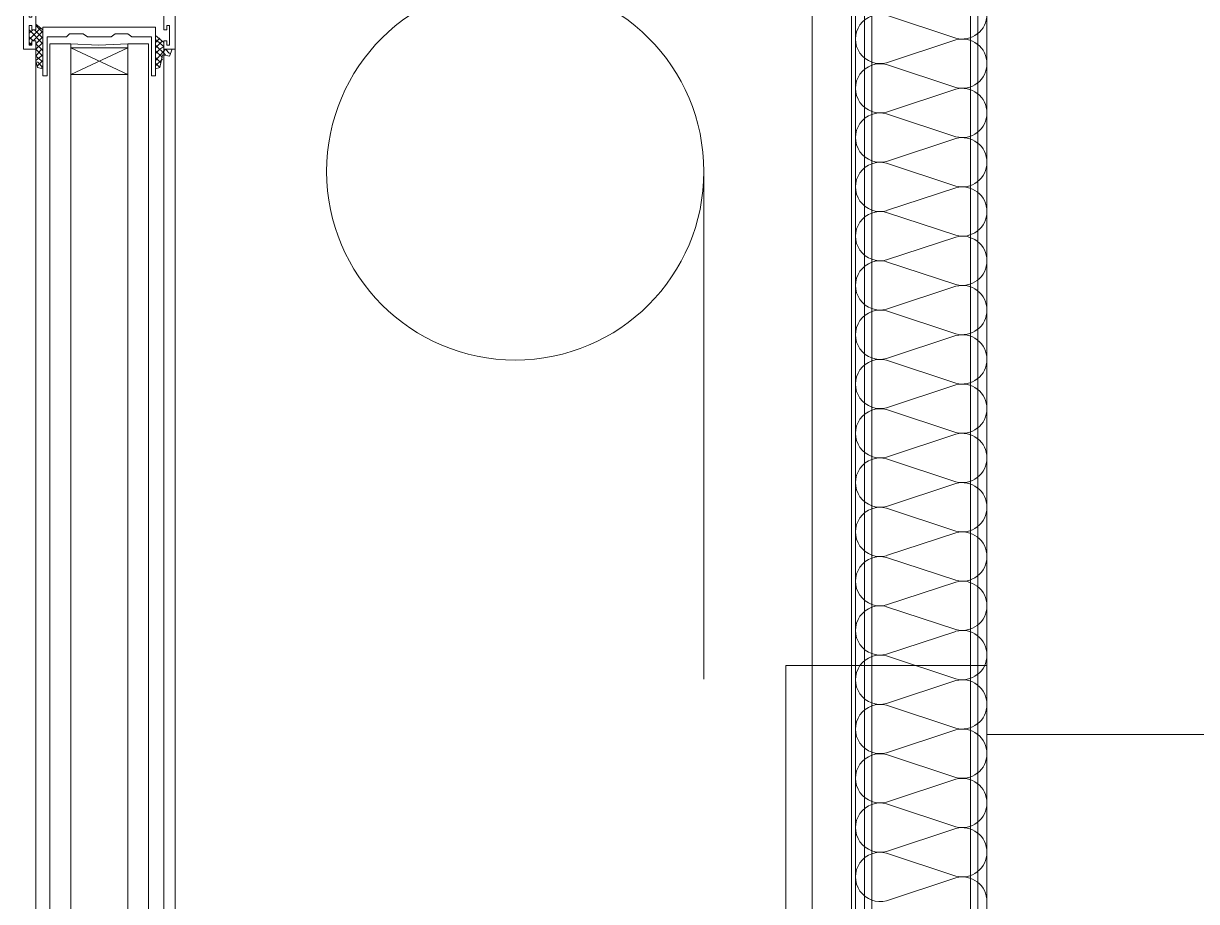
# Model space of a CAD drawing. Header units: metres. Extents: x -175 to 101, y -7 to 93.
# Drawn here: x 22.6255 to 23.0717, y 11.3197 to 11.6538 of the extents above; entities that cross this region are included whole.
import ezdxf

# ---------------------------------------------------------------- set-up
doc = ezdxf.new("R2010")
doc.units = ezdxf.units.M
for name, color, linetype, lineweight, transparency in [('DC_AISLAMIENTO', 14, 'Continuous', 9, 0.3), ('DC_SOMBREADO', 252, 'Continuous', 9, 0.4), ('DC_TRANSPARENTE', 251, 'Continuous', 9, 0.4)]:
    doc.layers.add(name, color=color, linetype=linetype, lineweight=lineweight, transparency=transparency)
doc.layers.add('DC_LINEA', color=251, linetype='Continuous', lineweight=9)
doc.layers.add('DG_CARPINTERÍA', color=251, linetype='Continuous', lineweight=9)

# ---------------------------------------------------------------- blocks, each defined once
blk = doc.blocks.new('AISLM1')
at = {"layer": 'DC_AISLAMIENTO'}
for p, q in [((-6235.4396, 2491.6798), (-6235.4187, 2491.7432)), ((-6235.4171, 2491.7432), (-6235.3962, 2491.6798))]:
    blk.add_line(p, q, dxfattribs=at)
for centre, start, end in [((-6235.4404, 2491.749), 345, 90), ((-6235.3954, 2491.749), 90, 195), ((-6235.4179, 2491.674), 165.0001, 15)]:
    blk.add_arc(centre, 0.0225, start, end, dxfattribs=at)
blk = doc.blocks.new('ceiling')
at = {"layer": 'DC_LINEA', "linetype": 'Continuous'}
for p, q in [((-6233.50186, 2492.43573), (-6233.50186, 2491.62477)), ((-6233.45186, 2492.43573), (-6233.45186, 2491.62477)), ((-6233.50338, 2492.40877), (-6233.50338, 2491.62477)), ((-6233.51838, 2492.39377), (-6233.51838, 2491.62477)), ((-6233.51838, 2492.10875), (-6233.52838, 2492.10875)), ((-6233.52838, 2492.10875), (-6233.52838, 2491.75875)), ((-6233.51838, 2492.10875), (-6233.45186, 2492.10875)), ((-6233.36838, 2492.0825), (-6233.45186, 2492.0825))]:
    blk.add_line(p, q, dxfattribs=at)
at = {"layer": 'DC_TRANSPARENTE', "linetype": 'Continuous'}
for p, q in [((-6233.49845, 2492.45016), (-6233.49845, 2491.62477)), ((-6233.49561, 2492.45016), (-6233.49561, 2491.62477)), ((-6233.45811, 2492.45016), (-6233.45811, 2491.62477)), ((-6233.45528, 2492.45016), (-6233.45528, 2491.62477))]:
    blk.add_line(p, q, dxfattribs=at)
at = {"layer": 'DC_AISLAMIENTO', "linetype": 'Continuous', "xscale": -0.4166664258867374, "yscale": 0.4166664258867374, "zscale": 0.4166664258867374, "rotation": 270}
for p in [(-7271.68939, 5090.43632), (-7271.68939, 5090.41757), (-7271.68939, 5090.39882), (-7271.68939, 5090.38007), (-7271.68939, 5090.36132), (-7271.68939, 5090.34257), (-7271.68939, 5090.32382), (-7271.68939, 5090.30507), (-7271.68939, 5090.28632), (-7271.68939, 5090.26757), (-7271.68939, 5090.24882), (-7271.68939, 5090.23007), (-7271.68939, 5090.21132), (-7271.68939, 5090.19257), (-7271.68939, 5090.17382), (-7271.68939, 5090.15507), (-7271.68939, 5090.13632), (-7271.68939, 5090.11757)]:
    blk.add_blockref('AISLM1', p, dxfattribs=at)
blk = doc.blocks.new('ventanita')
at = {"layer": 'DC_LINEA', "color": 7, "lineweight": 0}
for p, q in [((-6233.81838, 2492.37645), (-6233.81838, 2492.34312)), ((-6233.80833, 2492.28809), (-6233.80833, 2492.34523)), ((-6233.80833, 2492.34523), (-6233.80039, 2492.34523)), ((-6233.80039, 2492.34523), (-6233.80039, 2492.28809)), ((-6233.7787, 2492.28809), (-6233.7787, 2492.34523)), ((-6233.7787, 2492.34523), (-6233.77076, 2492.34523)), ((-6233.77076, 2492.34523), (-6233.77076, 2492.28809)), ((-6233.80833, 2490.53131), (-6233.80833, 2492.28809)), ((-6233.80039, 2492.28809), (-6233.80039, 2490.53131)), ((-6233.7787, 2490.53131), (-6233.7787, 2492.28809)), ((-6233.77076, 2492.28809), (-6233.77076, 2490.53131))]:
    blk.add_line(p, q, dxfattribs=at)
for points in [[(-6233.76494, 2492.35687), (-6233.76494, 2492.35053), (-6233.76388, 2492.35053), (-6233.76388, 2492.35211), (-6233.76282, 2492.35211), (-6233.76282, 2492.34471), (-6233.76388, 2492.34471), (-6233.76388, 2492.34629), (-6233.76441, 2492.34629), (-6233.76494, 2492.34629), (-6233.76494, 2492.34312), (-6233.76071, 2492.34312), (-6233.76071, 2492.37645)], [(-6233.81838, 2492.34312), (-6233.81362, 2492.34312), (-6233.81362, 2492.34629), (-6233.81468, 2492.34629), (-6233.8152, 2492.34629), (-6233.8152, 2492.34471), (-6233.81626, 2492.34471), (-6233.81626, 2492.35211), (-6233.8152, 2492.35211), (-6233.8152, 2492.35053), (-6233.81362, 2492.35053), (-6233.81362, 2492.35687), (-6233.8152, 2492.35687), (-6233.8152, 2492.35529), (-6233.81626, 2492.35529), (-6233.81626, 2492.36269), (-6233.8152, 2492.36269), (-6233.8152, 2492.36164), (-6233.81362, 2492.36164), (-6233.81362, 2492.36481), (-6233.8152, 2492.36481), (-6233.8152, 2492.36693), (-6233.81044, 2492.36693), (-6233.81256, 2492.3701)]]:
    blk.add_lwpolyline(points, dxfattribs=at)
at = {"layer": 'DC_LINEA', "color": 8, "lineweight": 0, "true_color": 0x767676}
for points in [[(-6233.81097, 2492.35053), (-6233.81362, 2492.35273)], [(-6233.76494, 2492.34576), (-6233.76811, 2492.34841)], [(-6233.81362, 2492.34312), (-6233.81362, 2492.28809), (-6233.81362, 2490.53131)], [(-6233.7787, 2492.34523), (-6233.78981, 2492.34471), (-6233.80039, 2492.34523)], [(-6233.76811, 2492.33571), (-6233.76653, 2492.33624), (-6233.76547, 2492.341), (-6233.76282, 2492.34047), (-6233.76177, 2492.34312)], [(-6233.76494, 2492.34312), (-6233.76494, 2492.28809), (-6233.76494, 2490.53131)], [(-6233.76071, 2492.34312), (-6233.76071, 2492.28809), (-6233.76071, 2490.53131)], [(-6233.81097, 2492.33571), (-6233.81309, 2492.33624), (-6233.81367, 2492.33885)]]:
    blk.add_lwpolyline(points, dxfattribs=at)
at = {"layer": 'DC_LINEA', "color": 8, "lineweight": 5, "true_color": 0x767676}
for points in [[(-6233.81097, 2492.34947), (-6233.81362, 2492.35211)], [(-6233.81362, 2492.35164), (-6233.81309, 2492.35211)], [(-6233.81626, 2492.34682), (-6233.81203, 2492.35105)], [(-6233.81097, 2492.34523), (-6233.81626, 2492.35053)], [(-6233.81626, 2492.34926), (-6233.81485, 2492.35053)], [(-6233.81468, 2492.34629), (-6233.81626, 2492.34788)], [(-6233.81468, 2492.34629), (-6233.81097, 2492.35)], [(-6233.81097, 2492.34735), (-6233.81415, 2492.35053)], [(-6233.81362, 2492.34523), (-6233.81097, 2492.34788)], [(-6233.76811, 2492.34788), (-6233.76811, 2492.34841)], [(-6233.76811, 2492.34576), (-6233.76653, 2492.34735)], [(-6233.8152, 2492.34471), (-6233.81626, 2492.34576)], [(-6233.81626, 2492.34471), (-6233.8152, 2492.34576)], [(-6233.81362, 2492.34312), (-6233.81097, 2492.34576)], [(-6233.81097, 2492.34259), (-6233.8115, 2492.34312), (-6233.81362, 2492.34523)], [(-6233.81097, 2492.34047), (-6233.81362, 2492.34312)], [(-6233.81362, 2492.34047), (-6233.8115, 2492.34312), (-6233.81097, 2492.34312)], [(-6233.76811, 2492.34153), (-6233.76653, 2492.34312), (-6233.76494, 2492.34418), (-6233.76811, 2492.34682)], [(-6233.76811, 2492.34365), (-6233.76547, 2492.34629)], [(-6233.76441, 2492.341), (-6233.76811, 2492.34471)], [(-6233.76282, 2492.34153), (-6233.76441, 2492.34312), (-6233.76811, 2492.33889)], [(-6233.81362, 2492.33889), (-6233.81097, 2492.341)], [(-6233.81097, 2492.33836), (-6233.81362, 2492.34056)], [(-6233.81309, 2492.33677), (-6233.81097, 2492.33889)], [(-6233.81097, 2492.33624), (-6233.81309, 2492.33836)], [(-6233.76547, 2492.33994), (-6233.76811, 2492.34259)], [(-6233.766, 2492.33783), (-6233.76811, 2492.33994)], [(-6233.76811, 2492.33677), (-6233.76547, 2492.33941)], [(-6233.8115, 2492.33624), (-6233.81097, 2492.33677)], [(-6233.76653, 2492.33624), (-6233.76811, 2492.33783)]]:
    blk.add_lwpolyline(points, dxfattribs=at)
at = {"layer": 'DC_LINEA', "color": 7, "lineweight": 0}
blk.add_lwpolyline([(-6233.78505, 2492.34788), (-6233.78346, 2492.34894), (-6233.7787, 2492.34894), (-6233.77711, 2492.34788), (-6233.7697, 2492.34788), (-6233.7697, 2492.33307), (-6233.76811, 2492.33307), (-6233.76811, 2492.35158), (-6233.81097, 2492.35158), (-6233.81097, 2492.33307), (-6233.80938, 2492.33307), (-6233.80938, 2492.34788), (-6233.80198, 2492.34788), (-6233.80092, 2492.34894), (-6233.79563, 2492.34894), (-6233.79404, 2492.34788)], close=True, dxfattribs=at)
at = {"layer": 'DC_LINEA', "color": 8, "lineweight": 0, "true_color": 0x767676}
blk.add_lwpolyline([(-6233.7787, 2492.34365), (-6233.80039, 2492.34365), (-6233.7787, 2492.33359), (-6233.80039, 2492.33359)], close=True, dxfattribs=at)

msp = doc.modelspace()

# ---------------------------------------------------------------- block references
at = {"layer": 'DC_SOMBREADO', "linetype": 'Continuous'}
msp.add_blockref('ceiling', (6256.44385, -2480.69918), dxfattribs=at)

# ---------------------------------------------------------------- next in the draw order: linework, layer by layer
at = {"layer": 'DG_CARPINTERÍA', "linetype": 'Continuous'}
msp.add_line((22.88429, 11.59748), (22.88429, 11.40428), dxfattribs=at)
msp.add_circle((22.81254, 11.59748), 0.07175, dxfattribs=at)

# ---------------------------------------------------------------- next in the draw order: block references
at = {"layer": 'DC_LINEA', "linetype": 'Continuous'}
msp.add_blockref('ventanita', (6256.44385, -2480.69918), dxfattribs=at)

doc.saveas('drawing.dxf')
